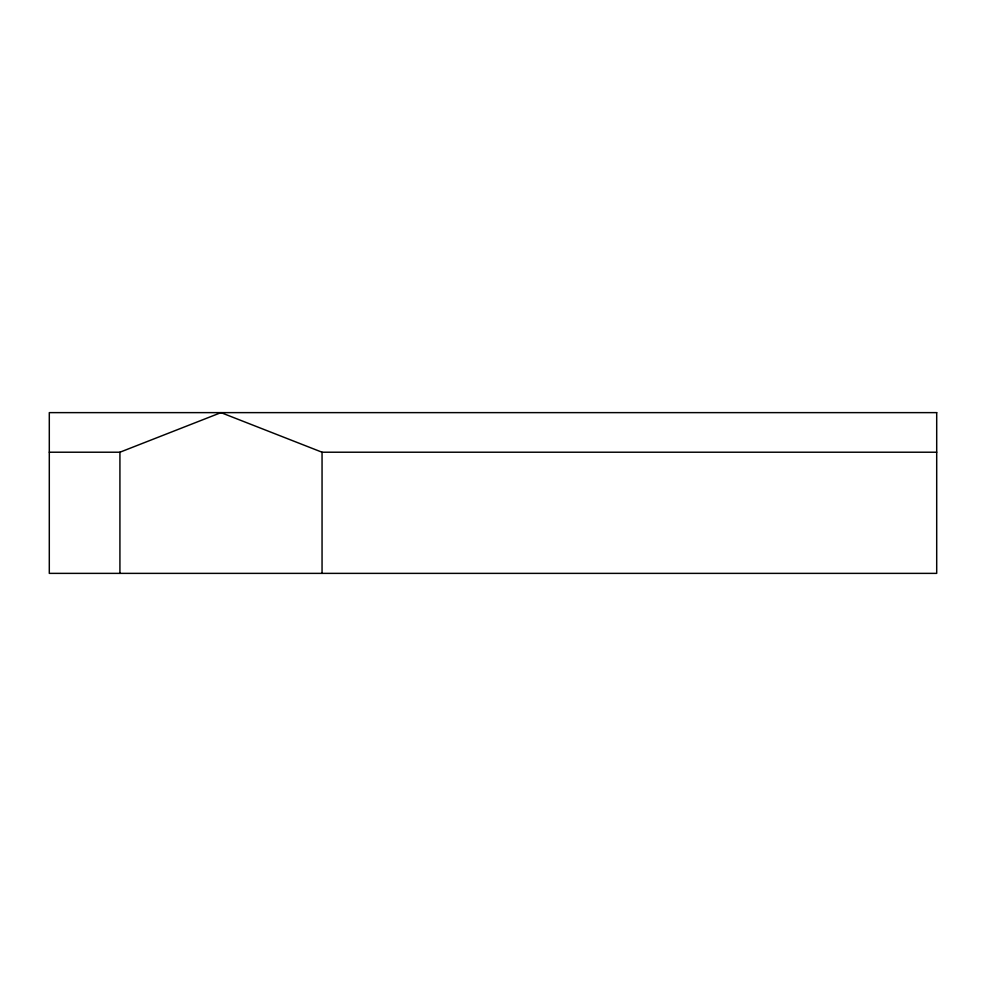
<?xml version="1.0" encoding="UTF-8"?>
<svg xmlns="http://www.w3.org/2000/svg" width="986" height="986" viewBox="0 0 986 986"><rect width="100%" height="100%" fill="white"/><g stroke="black" fill="none" stroke-linecap="round" stroke-linejoin="round"><path stroke-width="1.48" d="M49.3 452.217L119.922 452.217L220.987 412.629L322.052 452.217L936.7 452.217M322.052 452.217L322.052 573.371M119.922 452.217L119.922 573.371M936.7 412.629L49.3 412.629L49.3 573.371L936.7 573.371L936.7 412.629"/></g></svg>
